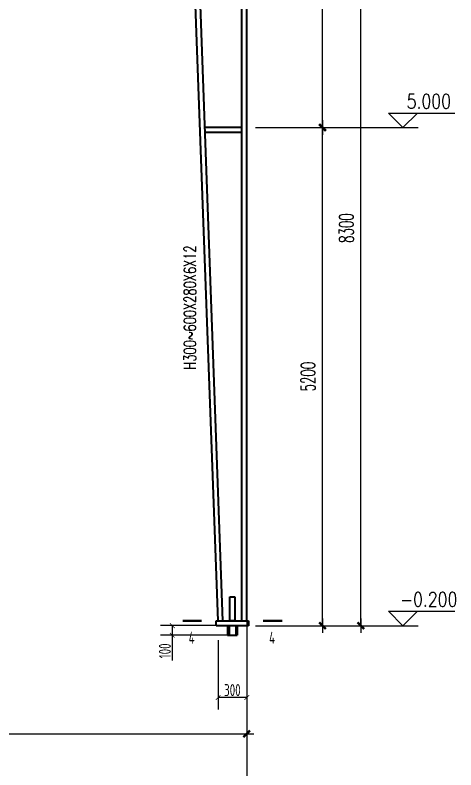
# Model space of a CAD drawing. Extents: x -307088 to 5640332, y -3541089 to -2181377.
# Drawn here: x 5535144 to 5544352, y -3200880 to -3185122 of the extents above; entities that cross this region are included whole.
import ezdxf
from ezdxf.enums import TextEntityAlignment as Align

# ---------------------------------------------------------------- set-up
doc = ezdxf.new("R2010")
doc.units = 0
doc.header["$LTSCALE"] = 100
doc.header["$MEASUREMENT"] = 0
doc.linetypes.add('2', pattern=[1850, 1200, -300, 50, -300])
doc.layers.get('0').update_dxf_attribs({"linetype": 'CONTINUOUS'})
doc.layers.get('DEFPOINTS').update_dxf_attribs({"linetype": 'CONTINUOUS'})
for name, color, linetype in [('10', 7, 'CONTINUOUS'), ('116', 1, 'CONTINUOUS'), ('14', 2, 'CONTINUOUS'), ('PUB_DIM', 3, 'CONTINUOUS'), ('尺寸标注', 253, 'CONTINUOUS'), ('轴线__点划线', 253, '2')]:
    doc.layers.add(name, color=color, linetype=linetype)
doc.styles.add('DIM_FONT', font='SIMPLEX.shx', dxfattribs={"width": 0.6, "bigfont": 'hztxt.shx'})
doc.styles.add('FromPkpm', font='Pkpmeng', dxfattribs={"width": 0.7, "bigfont": 'hztxt'})
doc.dimstyles.new('DIMN', dxfattribs={"dimtxt": 300, "dimasz": 1, "dimexe": 250, "dimexo": 300, "dimgap": 150, "dimtad": 1, "dimdec": 0, "dimzin": 0, "dimdsep": 46, "dimtxsty": 'DIM_FONT', "dimblk": '_DIMX', "dimcen": 0, "dimdle": 100, "dimclrt": 7, "dimadec": 0, "dimazin": 0, "dimtfac": 1, "dimtdec": 0, "dimtix": 1, "dimtmove": 2, "dimatfit": 3, "dimldrblk": '_DIMX', "dimfxl": 1, "dimtolj": 1, "dimtzin": 0, "dimarcsym": 0})
doc.dimstyles.new('Pkpm_1.00', dxfattribs={"dimtxt": 250, "dimasz": 100, "dimexe": 250, "dimexo": 0.0625, "dimgap": 30, "dimtad": 1, "dimdec": 0, "dimrnd": 5, "dimzin": 0, "dimdsep": 46, "dimtxsty": 'FromPkpm', "dimblk1": 'ARCHTICK', "dimblk2": 'ARCHTICK', "dimsah": 1, "dimcen": 0.09, "dimadec": 0, "dimazin": 0, "dimtfac": 1, "dimtdec": 0, "dimtix": 1, "dimtmove": 2, "dimatfit": 1, "dimfxl": 1, "dimtolj": 1, "dimtzin": 0, "dimarcsym": 0})

# ---------------------------------------------------------------- blocks, each defined once
blk = doc.blocks.new('_ARCHTICK')
at = {"color": 0, "linetype": 'ByBlock', "const_width": 0.15}
blk.add_lwpolyline([(-0.5, -0.5), (0.5, 0.5)], dxfattribs=at)
blk = doc.blocks.new('*D189')
at = {"layer": 'DEFPOINTS', "color": 0, "linetype": 'Continuous', "transparency": 16777216}
for p in [(5539383, -3197868), (5539983, -3197868), (5539983, -3199368)]:
    blk.add_point(p, dxfattribs=at)
at = {"layer": '尺寸标注', "color": 0, "linetype": 'Continuous', "lineweight": -2, "transparency": 16777216}
for p, q in [((5539383, -3198168), (5539383, -3199618)), ((5539983, -3198168), (5539983, -3199618)), ((5539983, -3199368), (5539383, -3199368))]:
    blk.add_line(p, q, dxfattribs=at)
at = {"layer": '尺寸标注', "color": 0, "linetype": 'Continuous', "lineweight": -2, "transparency": 16777216, "xscale": 100, "yscale": 100, "zscale": 100, "rotation": 180}
blk.add_blockref('_ARCHTICK', (5539383, -3199368), dxfattribs=at)
at = {"layer": '尺寸标注', "color": 0, "linetype": 'Continuous', "lineweight": -2, "transparency": 16777216, "xscale": 100, "yscale": 100, "zscale": 100}
blk.add_blockref('_ARCHTICK', (5539983, -3199368), dxfattribs=at)
at = {"layer": '尺寸标注', "color": 0, "linetype": 'Continuous', "lineweight": 18, "transparency": 16777216, "insert": (5539683, -3199213), "char_height": 250, "attachment_point": 5, "style": 'FromPkpm'}
blk.add_mtext('\\A1;300', dxfattribs=at)
blk = doc.blocks.new('*D195')
at = {"layer": 'DEFPOINTS', "color": 0, "linetype": 'Continuous', "transparency": 16777216}
for p in [(5538428, -3197868), (5539783, -3197868), (5539783, -3198068)]:
    blk.add_point(p, dxfattribs=at)
at = {"layer": '尺寸标注', "color": 0, "linetype": 'Continuous', "lineweight": -2, "transparency": 16777216}
for p, q in [((5539583, -3197868), (5538178, -3197868)), ((5538428, -3197868), (5538428, -3198068)), ((5539583, -3198068), (5538178, -3198068)), ((5538428, -3198068), (5538428, -3198593))]:
    blk.add_line(p, q, dxfattribs=at)
at = {"layer": '尺寸标注', "color": 0, "linetype": 'Continuous', "lineweight": -2, "transparency": 16777216, "xscale": 100, "yscale": 100, "zscale": 100}
for p, rotation in [((5538428, -3197868), 90), ((5538428, -3198068), 270)]:
    blk.add_blockref('_ARCHTICK', p, dxfattribs=dict(at, rotation=rotation))
at = {"layer": '尺寸标注', "color": 0, "linetype": 'Continuous', "lineweight": 18, "transparency": 16777216, "insert": (5538273, -3198395), "char_height": 250, "attachment_point": 5, "rotation": 90, "style": 'FromPkpm'}
blk.add_mtext('\\A1;100', dxfattribs=at)
blk = doc.blocks.new('_DIMX')
blk.add_line((-150, 0), (150, 0))
at = {"const_width": 50}
blk.add_lwpolyline([(-70, -70), (70, 70)], dxfattribs=at)

msp = doc.modelspace()

# ---------------------------------------------------------------- linework, layer by layer
at = {"color": 3, "lineweight": 35, "ltscale": 100}
for p, q in [((5539882.8, -3197768.5), (5539882.8, -3181363.6)), ((5539982.9, -3197768.5), (5539982.9, -3181368.6)), ((5539382.9, -3197768.5), (5538844.6, -3182962.9)), ((5539482.9, -3197768.5), (5538944.6, -3182962.9))]:
    msp.add_line(p, q, dxfattribs=at)
at = {"layer": '10', "lineweight": 35, "ltscale": 100, "const_width": 50}
for points in [[(5538642.9, -3197768.5), (5539042.9, -3197768.5)], [(5540722.9, -3197768.5), (5540322.9, -3197768.5)]]:
    msp.add_lwpolyline(points, dxfattribs=at)
at = {"layer": '116', "lineweight": 35, "ltscale": 100}
for p, q in [((5539582.9, -3197868.5), (5539582.9, -3198068.5)), ((5539612.9, -3197868.5), (5539612.9, -3198068.5)), ((5539752.9, -3197868.5), (5539752.9, -3198068.5)), ((5539782.9, -3197868.5), (5539782.9, -3198068.5)), ((5539582.9, -3198068.5), (5539782.9, -3198068.5))]:
    msp.add_line(p, q, dxfattribs=at)
at = {"layer": '14', "lineweight": 35, "ltscale": 100}
for p, q in [((5539882.9, -3187468.5), (5539123.1, -3187468.5)), ((5539126.7, -3187568.5), (5539882.9, -3187568.5)), ((5539632.9, -3197768.5), (5539632.9, -3197268.5)), ((5539632.9, -3197268.5), (5539732.9, -3197268.5)), ((5539732.9, -3197268.5), (5539732.9, -3197768.5)), ((5539342.9, -3197868.5), (5539342.9, -3197768.5)), ((5539342.9, -3197768.5), (5540022.9, -3197768.5)), ((5539732.9, -3197768.5), (5539632.9, -3197768.5)), ((5540022.9, -3197768.5), (5540022.9, -3197868.5)), ((5540022.9, -3197868.5), (5539342.9, -3197868.5))]:
    msp.add_line(p, q, dxfattribs=at)
at = {"layer": 'PUB_DIM'}
for p, q in [((5543246.7, -3187468.5, 200), (5542946.7, -3187168.5, 200)), ((5542946.7, -3187168.5, 200), (5543546.7, -3187168.5, 200)), ((5543246.7, -3187168.5, 200), (5544326.7, -3187168.5, 200)), ((5543546.7, -3187168.5, 200), (5543246.7, -3187468.5, 200)), ((5541815.4, -3187468.5), (5543563.6, -3187468.5)), ((5543246.7, -3197868.5, 200), (5542946.7, -3197568.5, 200)), ((5542946.7, -3197568.5, 200), (5543546.7, -3197568.5, 200)), ((5543246.7, -3197568.5, 200), (5544326.7, -3197568.5, 200)), ((5543546.7, -3197568.5, 200), (5543246.7, -3197868.5, 200)), ((5542615.4, -3197868.5), (5543563.6, -3197868.5))]:
    msp.add_line(p, q, dxfattribs=at)
at = {"layer": '轴线__点划线', "color": 1, "ltscale": 0.01}
msp.add_line((5539982.9, -3176910.2), (5539982.9, -3201737.8), dxfattribs=at)

# ---------------------------------------------------------------- texts
at = {"layer": '10', "style": 'DIM_FONT', "width": 0.7}
msp.add_text('H300~600X280X6X12', height=250, rotation=90, dxfattribs=at).set_placement((5538921.7, -3192522.3, -1873.5))
at = {"layer": '10', "lineweight": 25, "style": 'FromPkpm', "width": 0.7}
for p in [(5538770.4, -3198243.5), (5540450.4, -3198243.5)]:
    msp.add_text('4', height=250, dxfattribs=at).set_placement(p)
at = {"layer": 'PUB_DIM', "style": 'DIM_FONT', "width": 0.8}
for s, p in [('5.000', (5543786.7, -3186921.1, 200)), ('-0.200', (5543786.7, -3197321.1, 200))]:
    msp.add_text(s, height=300, dxfattribs=at).set_placement(p, align=Align.MIDDLE)

# ---------------------------------------------------------------- dimensions: what is measured, and where the dimension line sits
at = {"layer": 'PUB_DIM'}
for p1, p2, distance in [((5539865.7, -3187468.5), (5539865.7, -3181268.5), -1699.7), ((5540951.1, -3197868.5), (5540951.1, -3181268.5), -1414.4), ((5539865.7, -3197868.5), (5539865.7, -3187468.5), -1699.7), ((5527282.9, -3198645.7), (5539982.9, -3198645.7), -1481.4), ((5489182.9, -3199709.9), (5539982.9, -3199709.9), -1587.4)]:
    msp.add_aligned_dim(p1=p1, p2=p2, distance=distance, dimstyle='DIMN', override={"dimlfac": 0.5}, dxfattribs=at).render()
at = {"layer": '尺寸标注', "linetype": 'Continuous', "lineweight": 18}
dim = msp.add_linear_dim(base=(5538427.9, -3197868.5), p1=(5539782.9, -3198068.5), p2=(5539782.9, -3197868.5), angle=90, text='100', dimstyle='Pkpm_1.00', override={"dimexo": 200, "dimjust": 2, "dimtix": 0, "dimtmove": 0, "dimatfit": 3}, dxfattribs=at)
dim.commit()
dim.dimension.update_dxf_attribs({"geometry": '*D195', "text_midpoint": (5538427.9, -3198395.1), "dimtype": 128})
dim = msp.add_linear_dim(base=(5539982.9, -3199368.5), p1=(5539382.9, -3197868.5), p2=(5539982.9, -3197868.5), text='300', dimstyle='Pkpm_1.00', override={"dimexo": 300, "dimtad": 1, "dimjust": 1, "dimtih": 0, "dimtoh": 0, "dimtix": 0, "dimtmove": 0, "dimatfit": 3}, dxfattribs=at)
dim.commit()
dim.dimension.update_dxf_attribs({"geometry": '*D189', "text_midpoint": (5539682.9, -3199213.5)})

doc.saveas('drawing.dxf')
